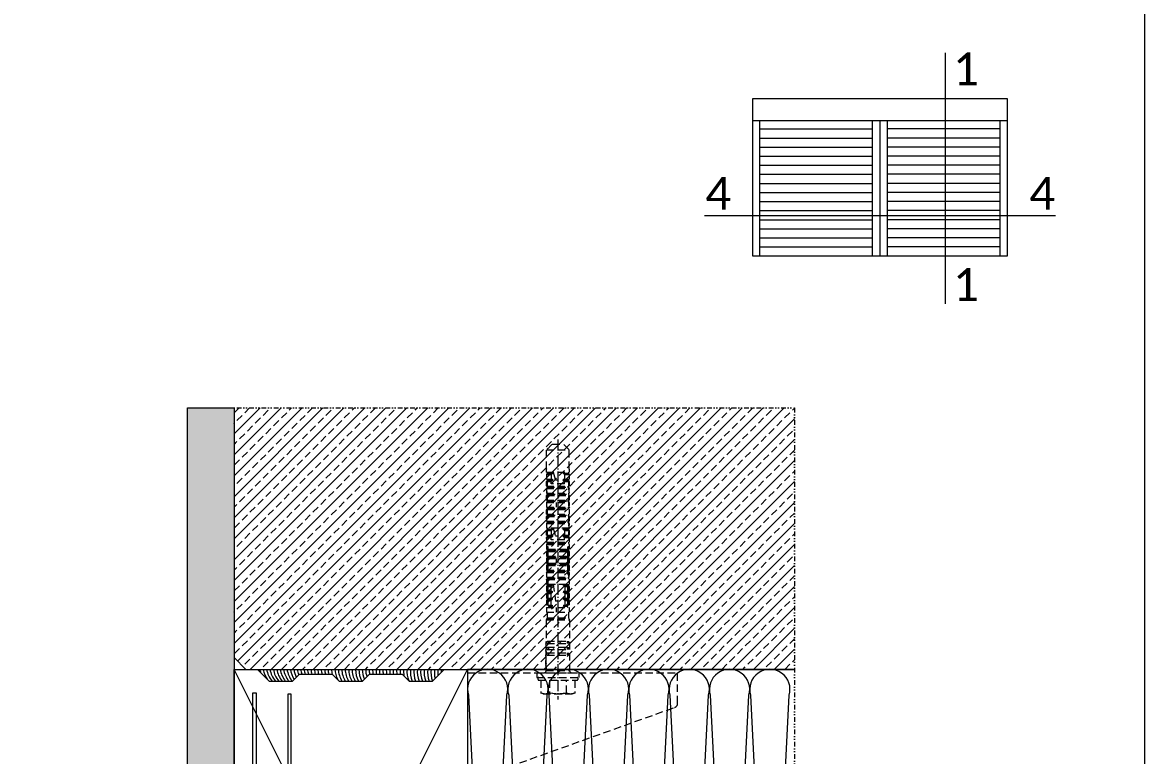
# Model space of a CAD drawing. Header units: millimetres. Extents: x 0 to 7790, y 0 to 17467.
# Drawn here: x 2064.4 to 2545, y 1018.1 to 1332.1 of the extents above; entities that cross this region are included whole.
import ezdxf

# ---------------------------------------------------------------- set-up
doc = ezdxf.new("R2010")
doc.units = ezdxf.units.MM
for name, pattern in [('DIVIDE', [5.3, 2, -1, 0.15, -1, 0.15, -1]), ('gen7a', [6.875, 4.75, -0.875, 0.375, -0.875]), ('HIDDEN2', [4.7625, 3.175, -1.5875])]:
    doc.linetypes.add(name, pattern=pattern)
doc.layers.get('0').update_dxf_attribs({"lineweight": 15})
for name, color, linetype, lineweight in [('_MB_hidden_0.09', 125, 'HIDDEN2', 9), ('_MB_inne_0.15', 251, 'Continuous', 15), ('_MB_konstrukcje_0.15', 251, 'Continuous', 15), ('_MB_kreskowanie_konstrukcje_0.09', 250, 'Continuous', 9), ('_MB_obrobki_stal_0.15', 6, 'Continuous', 15), ('_MB_ocieplenie_0.09', 51, 'Continuous', 9), ('_MB_osie_0.09', 51, 'gen7a', 9), ('_MB_ramka_0.15', 124, 'Continuous', 15), ('_MB_silikon_0.09', 161, 'Continuous', 9), ('_MB_urwania_0.09', 133, 'DIVIDE', 9), ('_MB_widokowa_0.15', 153, 'Continuous', 15)]:
    doc.layers.add(name, color=color, linetype=linetype, lineweight=lineweight)
doc.layers.add('_MB_pomocnicze_niedrukowane', color=220, linetype='Continuous', lineweight=15, plot=False)
doc.styles.add('_MB_Calibri_Light_2.5', font='calibril.ttf', dxfattribs={"height": 2.5})

# ---------------------------------------------------------------- blocks, each defined once
blk = doc.blocks.new('-MB-KPR_FAST')
at = {"layer": '_MB_hidden_0.09'}
for p, q in [((-9, 6.34), (-9, -6.29)), ((-9, 6.29), (-9, -6.29)), ((-3.2, 8.2), (-3.2, -8.2)), ((-3.2, 8.2), (-3.2, -8.2)), ((-2, 9), (-2, -9)), ((0, 9), (-2, 9)), ((0, 9), (0, -9)), ((1, 5), (1, -5)), ((2.71, 5), (1, 5)), ((2.71, 5.19), (2.71, 5.15)), ((2.71, 5.19), (3.15, 5.19)), ((4.02, 5.15), (2.71, 5.15)), ((3.15, 5.2), (3.15, 5.19)), ((3.58, 5.2), (3.15, 5.2)), ((3.58, 5.19), (3.58, 5.2)), ((3.58, 5.19), (4.02, 5.19)), ((4.02, 5.15), (4.02, 5.19)), ((4.19, 5), (4.02, 5)), ((4.14, 5.2), (4.15, 5.2)), ((4.14, 5), (4.14, 5.2)), ((4.14, 5), (4.14, 5.19)), ((4.15, 5.2), (4.16, 5.2)), ((4.15, 5), (4.15, 5.2)), ((4.15, 5.2), (4.15, 5.2)), ((4.15, 5), (4.15, 5.2)), ((4.15, 5.2), (4.15, 5.2)), ((4.15, 5), (4.15, 5.2)), ((4.16, 5.2), (4.17, 5.2)), ((4.16, 5), (4.16, 5.2)), ((4.16, 5.2), (4.16, 5.2)), ((4.16, 5), (4.16, 5.2)), ((4.17, 5.2), (4.18, 5.2)), ((4.17, 5), (4.17, 5.2)), ((4.18, 5.2), (4.19, 5.2)), ((4.18, 5), (4.18, 5.2)), ((4.19, 5.2), (4.2, 5.2)), ((4.19, 5), (4.19, 5.2)), ((4.19, 5.19), (4.19, 5.19)), ((4.19, 5.19), (4.6, 5.19)), ((4.2, 5.2), (4.21, 5.2)), ((4.2, 5.18), (4.2, 5.19)), ((4.22, 5.18), (4.2, 5.18)), ((4.21, 5.2), (4.22, 5.2)), ((4.24, 5.2), (4.22, 5.2)), ((5.16, 5.2), (4.22, 5.2)), ((4.23, 5.18), (4.22, 5.18)), ((4.24, 5.18), (4.23, 5.18)), ((4.25, 5.2), (4.24, 5.2)), ((4.26, 5.17), (4.24, 5.18)), ((4.27, 5.2), (4.25, 5.2)), ((4.28, 5.17), (4.26, 5.17)), ((4.29, 5.2), (4.27, 5.2)), ((4.3, 5.17), (4.28, 5.17)), ((4.31, 5.2), (4.29, 5.2)), ((4.33, 5.16), (4.3, 5.17)), ((4.33, 5.2), (4.31, 5.2)), ((4.35, 5.2), (4.33, 5.2)), ((4.36, 5.16), (4.33, 5.16)), ((4.38, 5.2), (4.35, 5.2)), ((4.39, 5.16), (4.36, 5.16)), ((4.4, 5.2), (4.38, 5.2)), ((4.42, 5.16), (4.39, 5.16)), ((4.43, 5.2), (4.4, 5.2)), ((4.45, 5.15), (4.42, 5.16)), ((4.47, 5.2), (4.43, 5.2)), ((4.49, 5.15), (4.45, 5.15)), ((4.5, 5.2), (4.47, 5.2)), ((4.53, 5.15), (4.49, 5.15)), ((4.54, 5.2), (4.5, 5.2)), ((4.57, 5.15), (4.53, 5.15)), ((4.58, 5.2), (4.54, 5.2)), ((4.62, 5.15), (4.57, 5.15)), ((4.63, 5.2), (4.58, 5.2)), ((4.6, 5.19), (4.6, 5.19)), ((4.6, 5.19), (4.6, 5.19)), ((4.61, 5.19), (4.6, 5.19)), ((4.61, 5.19), (4.61, 5.19)), ((4.62, 5.19), (4.62, 5.19)), ((4.63, 5.19), (4.62, 5.19)), ((4.66, 5.15), (4.62, 5.15)), ((4.68, 5.19), (4.63, 5.2)), ((4.64, 5.18), (4.63, 5.19)), ((4.64, 5.2), (4.65, 5.2)), ((4.65, 5.18), (4.64, 5.18)), ((4.65, 5.2), (4.67, 5.2)), ((4.65, 5.18), (4.65, 5.18)), ((4.66, 5.18), (4.65, 5.18)), ((4.68, 5.18), (4.66, 5.18)), ((4.71, 5.15), (4.66, 5.15)), ((4.67, 5.2), (4.69, 5.2)), ((4.73, 5.19), (4.68, 5.19)), ((4.68, 5.18), (4.68, 5.19)), ((4.69, 5.18), (4.68, 5.18)), ((4.69, 5.2), (4.71, 5.2)), ((4.7, 5.18), (4.69, 5.18)), ((4.71, 5.18), (4.7, 5.18)), ((4.71, 5.2), (4.74, 5.2)), ((4.73, 5.18), (4.71, 5.18)), ((4.77, 5.15), (4.71, 5.15)), ((4.78, 5.19), (4.73, 5.19)), ((4.73, 5.18), (4.73, 5.19)), ((4.74, 5.18), (4.73, 5.18)), ((4.74, 5.2), (4.77, 5.2)), ((4.76, 5.18), (4.74, 5.18)), ((4.77, 5.18), (4.76, 5.18)), ((4.77, 5.2), (4.8, 5.2)), ((4.79, 5.18), (4.77, 5.18)), ((4.77, 5.15), (4.81, 5.15)), ((4.81, 5.19), (4.78, 5.19)), ((4.81, 5.18), (4.79, 5.18)), ((4.8, 5.2), (4.83, 5.2)), ((4.83, 5.19), (4.81, 5.19)), ((4.81, 5.18), (4.81, 5.19)), ((4.81, 5.18), (4.82, 5.18)), ((4.81, 5.15), (4.85, 5.15)), ((4.82, 5.18), (4.84, 5.18)), ((4.83, 5.2), (4.89, 5.2)), ((4.85, 5.19), (4.83, 5.19)), ((4.83, 5.18), (4.83, 5.19)), ((4.84, 5.18), (4.85, 5.18)), ((4.86, 5.19), (4.85, 5.19)), ((4.85, 5.18), (4.85, 5.19)), ((4.85, 5.18), (4.86, 5.18)), ((4.85, 5.15), (4.89, 5.15)), ((4.88, 5.19), (4.86, 5.19)), ((4.86, 5.18), (4.86, 5.19)), ((4.86, 5.18), (4.87, 5.18)), ((4.87, 5.18), (4.89, 5.18)), ((4.89, 5.19), (4.88, 5.19)), ((4.88, 5.18), (4.88, 5.19)), ((4.89, 5.2), (4.94, 5.2)), ((4.9, 5.19), (4.89, 5.19)), ((4.89, 5.18), (4.89, 5.19)), ((4.89, 5.18), (4.9, 5.18)), ((4.89, 5.15), (4.93, 5.15)), ((4.91, 5.19), (4.9, 5.19)), ((4.9, 5.18), (4.9, 5.19)), ((4.9, 5.18), (4.91, 5.18)), ((4.92, 5.19), (4.91, 5.19)), ((4.91, 5.18), (4.91, 5.18)), ((4.91, 5.18), (4.92, 5.18)), ((4.93, 5.19), (4.92, 5.19)), ((4.92, 5.18), (4.93, 5.18)), ((4.93, 5.19), (4.93, 5.19)), ((4.93, 5.18), (4.94, 5.18)), ((4.93, 5.15), (4.96, 5.15)), ((4.94, 5.2), (4.99, 5.2)), ((4.94, 5.19), (4.94, 5.19)), ((4.94, 5.19), (4.94, 5.19)), ((4.94, 5.18), (4.94, 5.18)), ((4.94, 5.18), (4.95, 5.18)), ((4.95, 5.18), (4.96, 5.19)), ((4.96, 5.19), (4.95, 5.19)), ((4.95, 5.19), (4.95, 5.19)), ((4.95, 5.19), (4.95, 5.19)), ((4.95, 5.18), (4.95, 5.18)), ((4.95, 5.18), (4.95, 5.18)), ((4.96, 5.19), (4.96, 5.19)), ((4.96, 5.19), (4.96, 5.19)), ((4.96, 5.19), (4.96, 5.19)), ((4.96, 5.19), (4.96, 5.19)), ((4.96, 5.15), (4.99, 5.15)), ((4.99, 5.2), (5.03, 5.2)), ((4.99, 5.15), (5.03, 5.15)), ((5.03, 5.2), (5.08, 5.2)), ((5.03, 5.15), (5.06, 5.15)), ((5.06, 5.15), (5.08, 5.15)), ((5.08, 5.2), (5.12, 5.2)), ((5.08, 5.15), (5.11, 5.16)), ((5.11, 5.16), (5.13, 5.16)), ((5.12, 5.2), (5.15, 5.2)), ((5.13, 5.16), (5.16, 5.16)), ((5.18, 5.2), (5.16, 5.2)), ((5.16, 5.16), (5.18, 5.16)), ((5.21, 5.2), (5.18, 5.2)), ((5.18, 5.16), (5.2, 5.16)), ((5.2, 5.16), (5.22, 5.16)), ((5.24, 5.2), (5.21, 5.2)), ((5.22, 5.16), (5.24, 5.17)), ((5.26, 5.2), (5.24, 5.2)), ((5.24, 5.17), (5.25, 5.17)), ((5.25, 5.17), (5.27, 5.17)), ((5.28, 5.2), (5.26, 5.2)), ((5.27, 5.17), (5.28, 5.17)), ((5.3, 5.2), (5.28, 5.2)), ((5.28, 5.17), (5.3, 5.17)), ((5.32, 5.2), (5.3, 5.2)), ((5.3, 5.17), (5.31, 5.18)), ((5.31, 5.18), (5.32, 5.18)), ((5.33, 5.2), (5.32, 5.2)), ((5.32, 5.18), (5.33, 5.18)), ((5.34, 5.2), (5.33, 5.2)), ((5.33, 5.18), (5.34, 5.18)), ((5.35, 5.19), (5.34, 5.2)), ((5.34, 5.18), (5.34, 5.18)), ((5.41, 5.19), (5.35, 5.2)), ((5.36, 5.19), (5.35, 5.19)), ((5.35, 5.18), (5.35, 5.19)), ((5.35, 5.18), (5.35, 5.18)), ((5.36, 5.19), (5.36, 5.19)), ((5.36, 5.19), (5.36, 5.19)), ((5.36, 5.19), (5.36, 5.19)), ((5.36, 5.19), (5.36, 5.19)), ((5.36, 5.19), (5.36, 5.19)), ((5.41, 5), (5.41, 5.19)), ((5.48, 5), (5.48, 5.15)), ((6.14, 5.2), (5.74, 5.2)), ((6.47, 5.15), (6, 5.15)), ((6.3, 5.2), (6.18, 5.2)), ((6.74, 5.2), (6.35, 5.2)), ((7, 5), (7, 5.15)), ((7.09, 5.18), (7.09, 5.15)), ((7.09, 5.18), (7.73, 5.18)), ((8.16, 5.15), (7.09, 5.15)), ((7.73, 5.2), (7.18, 5.2)), ((7.18, 5.2), (7.18, 5.18)), ((8.16, 5.2), (7.18, 5.2)), ((7.73, 5.2), (7.73, 5.18)), ((8.16, 5.15), (8.16, 5.2)), ((9.07, 5), (8.16, 5)), ((8.92, 5.2), (8.35, 5.2)), ((8.35, 5), (8.35, 5.2)), ((8.92, 5), (8.92, 5.2)), ((8.95, 5), (8.95, 5.15)), ((9.07, 5.19), (9.07, 5.19)), ((9.07, 5.19), (9.07, 5.19)), ((9.07, 5.19), (9.07, 5.19)), ((9.07, 5.19), (9.07, 5.19)), ((9.07, 5.19), (9.07, 5.19)), ((9.07, 5.19), (9.07, 5.19)), ((9.07, 5.19), (9.07, 5.19)), ((9.08, 5.18), (9.07, 5.18)), ((9.08, 5.2), (9.08, 5.2)), ((9.08, 5.19), (9.08, 5.2)), ((9.08, 5.18), (9.08, 5.18)), ((9.09, 5.18), (9.08, 5.18)), ((9.09, 5.2), (9.1, 5.2)), ((9.09, 5.2), (9.09, 5.2)), ((9.1, 5.18), (9.09, 5.18)), ((9.1, 5.2), (9.11, 5.2)), ((9.11, 5.18), (9.1, 5.18)), ((9.11, 5.2), (9.12, 5.2)), ((9.12, 5.17), (9.11, 5.18)), ((9.12, 5.2), (9.13, 5.2)), ((9.13, 5.17), (9.12, 5.17)), ((9.13, 5.2), (9.14, 5.2)), ((9.15, 5.17), (9.13, 5.17)), ((9.14, 5.2), (9.15, 5.2)), ((9.15, 5.2), (9.16, 5.2)), ((9.16, 5.17), (9.15, 5.17)), ((9.16, 5.2), (9.18, 5.2)), ((9.17, 5.17), (9.16, 5.17)), ((9.19, 5.16), (9.17, 5.17)), ((9.18, 5.2), (9.19, 5.2)), ((9.19, 5.2), (9.2, 5.2)), ((9.21, 5.16), (9.19, 5.16)), ((9.2, 5.2), (9.22, 5.2)), ((9.22, 5.16), (9.21, 5.16)), ((10.33, 5.2), (9.22, 5.2)), ((9.24, 5.16), (9.22, 5.16)), ((9.26, 5.16), (9.24, 5.16)), ((9.26, 5.2), (9.25, 5.2)), ((9.28, 5.16), (9.26, 5.16)), ((9.3, 5.16), (9.28, 5.16)), ((9.3, 5.2), (9.29, 5.2)), ((9.32, 5.16), (9.3, 5.16)), ((9.35, 5.15), (9.32, 5.16)), ((9.35, 5.2), (9.33, 5.2)), ((9.37, 5.15), (9.35, 5.15)), ((9.4, 5.15), (9.37, 5.15)), ((9.43, 5.15), (9.4, 5.15)), ((9.46, 5.15), (9.43, 5.15)), ((9.5, 5.15), (9.46, 5.15)), ((9.5, 5.19), (9.5, 5.19)), ((9.5, 5.19), (9.5, 5.19)), ((9.5, 5.19), (9.5, 5.19)), ((9.5, 5.19), (9.51, 5.19)), ((9.53, 5.15), (9.5, 5.15)), ((9.51, 5.19), (9.51, 5.19)), ((9.52, 5.19), (9.51, 5.19)), ((9.51, 5.19), (9.51, 5.19)), ((9.51, 5.19), (9.51, 5.19)), ((9.51, 5.19), (9.51, 5.19)), ((9.51, 5.19), (9.51, 5.19)), ((9.52, 5.19), (9.52, 5.2)), ((9.52, 5.2), (9.52, 5.2)), ((9.52, 5.2), (9.53, 5.2)), ((9.53, 5.19), (9.52, 5.19)), ((9.52, 5.19), (9.52, 5.19)), ((9.53, 5.19), (9.53, 5.2)), ((9.53, 5.2), (9.53, 5.2)), ((9.53, 5.2), (9.54, 5.2)), ((9.54, 5.19), (9.53, 5.19)), ((9.57, 5.15), (9.53, 5.15)), ((9.54, 5.19), (9.54, 5.2)), ((9.54, 5.2), (9.55, 5.2)), ((9.55, 5.18), (9.54, 5.19)), ((9.54, 5.19), (9.54, 5.19)), ((9.55, 5.19), (9.55, 5.2)), ((9.55, 5.18), (9.55, 5.2)), ((9.55, 5.2), (9.55, 5.2)), ((9.55, 5.2), (9.56, 5.2)), ((9.56, 5.18), (9.55, 5.18)), ((9.56, 5.18), (9.56, 5.2)), ((9.56, 5.2), (9.57, 5.2)), ((9.58, 5.18), (9.56, 5.18)), ((9.57, 5.18), (9.57, 5.2)), ((9.57, 5.18), (9.57, 5.2)), ((9.57, 5.2), (9.57, 5.2)), ((9.57, 5.2), (9.58, 5.2)), ((9.61, 5.15), (9.57, 5.15)), ((9.58, 5.18), (9.58, 5.2)), ((9.58, 5.2), (9.59, 5.2)), ((9.59, 5.18), (9.58, 5.18)), ((9.59, 5.18), (9.59, 5.2)), ((9.59, 5.2), (9.6, 5.2)), ((9.61, 5.18), (9.59, 5.18)), ((9.6, 5.18), (9.6, 5.2)), ((9.6, 5.2), (9.62, 5.2)), ((9.62, 5.18), (9.61, 5.18)), ((10.33, 5.15), (9.61, 5.15)), ((9.62, 5.18), (9.62, 5.2)), ((9.62, 5.2), (9.63, 5.2)), ((9.64, 5.18), (9.62, 5.18)), ((9.63, 5.18), (9.63, 5.2)), ((9.63, 5.2), (9.64, 5.2)), ((9.64, 5.18), (9.64, 5.2)), ((9.64, 5.2), (9.66, 5.2)), ((9.66, 5.18), (9.64, 5.18)), ((9.66, 5.18), (9.66, 5.2)), ((9.66, 5.2), (9.67, 5.2)), ((9.68, 5.18), (9.66, 5.18)), ((9.67, 5.18), (9.67, 5.2)), ((9.67, 5.2), (9.68, 5.2)), ((9.68, 5.18), (9.68, 5.2)), ((9.68, 5.2), (9.69, 5.2)), ((9.71, 5.18), (9.68, 5.18)), ((9.69, 5.18), (9.69, 5.2)), ((9.69, 5.2), (9.7, 5.2)), ((9.7, 5.18), (9.7, 5.2)), ((9.7, 5.2), (9.71, 5.2)), ((9.71, 5.18), (9.71, 5.2)), ((9.71, 5.18), (9.71, 5.2)), ((9.71, 5.2), (9.71, 5.2)), ((9.9, 5.2), (9.71, 5.2)), ((9.71, 5.18), (9.9, 5.18)), ((9.9, 5.2), (9.9, 5.18)), ((10.33, 5.15), (10.33, 5.2)), ((10.56, 5), (10.33, 5)), ((10.56, 5.19), (10.57, 5.2)), ((10.56, 5.19), (10.56, 5.19)), ((10.56, 5.19), (10.56, 5.19)), ((10.57, 5.19), (10.56, 5.19)), ((10.57, 5.2), (10.58, 5.2)), ((10.57, 5.2), (10.57, 5.2)), ((10.57, 5.19), (10.57, 5.19)), ((10.58, 5.18), (10.57, 5.18)), ((10.58, 5.2), (10.59, 5.2)), ((10.59, 5.18), (10.58, 5.18)), ((10.59, 5.2), (10.61, 5.2)), ((10.6, 5.18), (10.59, 5.18)), ((10.62, 5.17), (10.6, 5.18)), ((10.61, 5.2), (10.62, 5.2)), ((10.62, 5.2), (10.64, 5.2)), ((10.64, 5.17), (10.62, 5.17)), ((11.75, 5.2), (10.64, 5.2)), ((10.66, 5.17), (10.64, 5.17)), ((10.68, 5.17), (10.66, 5.17)), ((10.7, 5.16), (10.68, 5.17)), ((10.73, 5.16), (10.7, 5.16)), ((10.76, 5.16), (10.73, 5.16)), ((10.79, 5.16), (10.76, 5.16)), ((10.83, 5.16), (10.79, 5.16)), ((10.86, 5.15), (10.83, 5.16)), ((10.9, 5.15), (10.86, 5.15)), ((10.94, 5.15), (10.9, 5.15)), ((10.99, 5.15), (10.94, 5.15)), ((10.98, 5.19), (10.98, 5.19)), ((10.98, 5.19), (10.99, 5.19)), ((10.99, 5.19), (10.99, 5.2)), ((10.99, 5.2), (11, 5.2)), ((11, 5.19), (10.99, 5.19)), ((10.99, 5.19), (10.99, 5.19)), ((10.99, 5.19), (10.99, 5.19)), ((10.99, 5.19), (10.99, 5.19)), ((10.99, 5.19), (10.99, 5.19)), ((11.03, 5.15), (10.99, 5.15)), ((11, 5.2), (11, 5.2)), ((11, 5.2), (11.01, 5.2)), ((11, 5.19), (11, 5.19)), ((11.01, 5.2), (11.02, 5.2)), ((11.02, 5.19), (11.01, 5.19)), ((11.01, 5.19), (11.01, 5.19)), ((11.02, 5.2), (11.02, 5.2)), ((11.02, 5.2), (11.03, 5.2)), ((11.03, 5.19), (11.02, 5.19)), ((11.03, 5.2), (11.05, 5.2)), ((11.04, 5.19), (11.03, 5.19)), ((11.75, 5.15), (11.03, 5.15)), ((11.05, 5.18), (11.04, 5.19)), ((11.05, 5.19), (11.05, 5.2)), ((11.05, 5.2), (11.06, 5.2)), ((11.06, 5.18), (11.05, 5.18)), ((11.06, 5.18), (11.06, 5.2)), ((11.06, 5.2), (11.07, 5.2)), ((11.08, 5.18), (11.06, 5.18)), ((11.07, 5.18), (11.07, 5.2)), ((11.07, 5.2), (11.09, 5.2)), ((11.09, 5.18), (11.08, 5.18)), ((11.09, 5.18), (11.09, 5.2)), ((11.09, 5.2), (11.1, 5.2)), ((11.11, 5.18), (11.09, 5.18)), ((11.1, 5.18), (11.1, 5.2)), ((11.1, 5.2), (11.12, 5.2)), ((11.13, 5.18), (11.11, 5.18)), ((11.12, 5.18), (11.12, 5.2)), ((11.12, 5.2), (11.14, 5.2)), ((11.15, 5.18), (11.13, 5.18)), ((11.14, 5.18), (11.14, 5.2)), ((11.14, 5.2), (11.16, 5.2)), ((11.17, 5.18), (11.15, 5.18)), ((11.16, 5.18), (11.16, 5.2)), ((11.16, 5.2), (11.19, 5.2)), ((11.19, 5.18), (11.17, 5.18)), ((11.19, 5.18), (11.19, 5.2)), ((11.19, 5.2), (11.21, 5.2)), ((11.19, 5.18), (11.32, 5.18)), ((11.21, 5.18), (11.21, 5.2)), ((11.32, 5.2), (11.21, 5.2)), ((11.32, 5.2), (11.32, 5.18)), ((11.75, 5.15), (11.75, 5.2)), ((11.91, 5), (11.75, 5)), ((11.89, 5), (11.89, 5.15)), ((12.49, 5.15), (11.91, 5.15)), ((12.31, 5.2), (12.42, 5.2)), ((13.38, 5.2), (12.31, 5.2)), ((12.94, 5.2), (12.94, 5.15)), ((13.38, 5.15), (12.94, 5.15)), ((13.38, 5.15), (13.38, 5.2)), ((22.75, 5), (13.38, 5)), ((22.75, 5), (22.75, -5)), ((23, 4.9), (22.75, 5)), ((23, 4.9), (23, -4.9)), ((23.5, 4.6), (23, 4.9)), ((26, 4.9), (26, -4.9)), ((28, 4.9), (26, 4.9)), ((28, 4.9), (28, -4.9)), ((29.2, 4.9), (29.2, 4.21)), ((31, 4.9), (29.2, 4.9)), ((31, 4.9), (31, 4.72)), ((31.5, 4.6), (31, 4.9)), ((32, 4.9), (32, 4.41)), ((34, 4.9), (32, 4.9)), ((34, 4.9), (34, 4.72)), ((34.5, 4.6), (34, 4.9)), ((35, 4.9), (35, 4.41)), ((37, 4.9), (35, 4.9)), ((37, 4.9), (37, 4.72)), ((37.5, 4.6), (37, 4.9)), ((38, 4.9), (38, 4.41)), ((40, 4.9), (38, 4.9)), ((40, 4.9), (40.15, 4.81)), ((40, 4.9), (40, 4.9)), ((40.15, 4.81), (40, 4.9)), ((41, 4.83), (41, -4.83)), ((43, 4.9), (41.85, 4.9)), ((43, 4.9), (43, -4.21)), ((43.5, 4.6), (43, 4.9)), ((44, 4.9), (44, -4.21)), ((46, 4.9), (44, 4.9)), ((46, 4.9), (46, 4.72)), ((46.5, 4.6), (46, 4.9)), ((47, 4.9), (47, 4.41)), ((49, 4.9), (47, 4.9)), ((49, 4.9), (49, 4.72)), ((49.5, 4.6), (49, 4.9)), ((50, 4.9), (50, 4.41)), ((52, 4.9), (50, 4.9)), ((52, 4.9), (52, 4.72)), ((52.5, 4.6), (52, 4.9)), ((53, 4.9), (53, 4.41)), ((55, 4.9), (53, 4.9)), ((55, 4.9), (55, -4.9)), ((55.5, 4.6), (55, 4.9)), ((56, 4.9), (56, -4.9)), ((58, 4.9), (56, 4.9)), ((57.5, 4.85), (58, 4.85)), ((57.5, 4.6), (57.5, 4.85)), ((58, 4.9), (58, 4.85)), ((58.5, 4.6), (58, 4.9)), ((58.5, 4.55), (58, 4.85)), ((59, 4.9), (59, 2.27)), ((61, 4.9), (59, 4.9)), ((59, 4.85), (60.89, 4.85)), ((60.89, 4.6), (60.89, 4.85)), ((60.89, 4.85), (61, 4.85)), ((61, 4.9), (61, 4.85)), ((61.5, 4.6), (61, 4.9)), ((62, -4.9), (62, 4.9)), ((64, 4.9), (63.21, 4.9)), ((64, 4.9), (64, -4.6)), ((64.5, 4.6), (64, 4.9)), ((65, 4.9), (65, -4.9)), ((67, 4.9), (65, 4.9)), ((66, 4.85), (67, 4.85)), ((66, 4.6), (66, 4.85)), ((67, 4.9), (67, 4.85)), ((67.5, 4.6), (67, 4.9)), ((67.5, 4.55), (67, 4.85)), ((68, 4.9), (68, -4.9)), ((70, 4.9), (68, 4.9)), ((68, 4.85), (69.39, 4.85)), ((69.39, 4.6), (69.39, 4.85)), ((69.74, 4.6), (69.74, 4.87)), ((70, 4.9), (70, 4.89)), ((70.29, 4.72), (70, 4.9)), ((71, 4.85), (71, -4.85)), ((73, 4.9), (71.71, 4.9)), ((73, 4.9), (73, -4.6)), ((73.5, 4.6), (73, 4.9)), ((73.5, 4.55), (73, 4.85)), ((74, 4.9), (74, -4.9)), ((76, 4.9), (74, 4.9)), ((74, 4.85), (76, 4.85)), ((76, 4.9), (76, 4.85)), ((76.5, 4.6), (76, 4.9)), ((76.39, 4.62), (76, 4.85)), ((77, 4.9), (77, -4.9)), ((77.29, 4.9), (77, 4.9)), ((79, 4.9), (78.71, 4.9)), ((79, 4.9), (79, -4.61)), ((79.5, 4.6), (79, 4.9)), ((80, 4.9), (80, -4.9)), ((82, 4.9), (80, 4.9)), ((80.11, 4.85), (80.11, 4.6)), ((80.11, 4.85), (82, 4.85)), ((82, 4.9), (82, 4.85)), ((82.5, 4.6), (82, 4.9)), ((82.5, 4.55), (82, 4.85)), ((83, 4.9), (83, 2.27)), ((85, 4.9), (83, 4.9)), ((85, 4.9), (85, 2.83)), ((85.5, 4.6), (85, 4.9)), ((86, 4.9), (86, -4.9)), ((86.75, 4.84), (86.75, 4.91)), ((87.43, 4.87), (95.5, 4.87)), ((95.5, 4.87), (95.5, -4.87)), ((7.5, 4.58), (8.5, 4.58)), ((7.5, 4.58), (7.5, -4.58)), ((8.5, 4.03), (7.5, 4.03)), ((8.5, 4.58), (8.5, -4.58)), ((10, 4.58), (11, 4.58)), ((10, 4.58), (10, -4.58)), ((11, 4.03), (10, 4.03)), ((11, 4.58), (11, -4.58)), ((12.5, 4.58), (12.5, -4.58)), ((12.5, 4.58), (13.5, 4.58)), ((13.5, 4.03), (12.5, 4.03)), ((13.5, 4.58), (13.5, -4.58)), ((23.5, 4.6), (23.5, -4.6)), ((26, 4.6), (23.5, 4.6)), ((28, 0.7), (26, 0.7)), ((28, 0), (26, 0)), ((28.5, 3.86), (28, 4.21)), ((29, 3.86), (28.5, 3.86)), ((28.5, 3.86), (28.5, 2.44)), ((29, 2.44), (28.5, 2.44)), ((29, 4.21), (31, 4.21)), ((29, 4.21), (29, 2.44)), ((31, 2.97), (29, 2.97)), ((31, 4.72), (29.2, 4.72)), ((38, 2), (30.64, 1)), ((30.64, 0), (30.64, 1)), ((31.5, 4.41), (31, 4.72)), ((31.5, 3.86), (31, 4.21)), ((31, 4.21), (31, 2.97)), ((31.5, 4.6), (31.5, 4.41)), ((32, 4.6), (31.5, 4.6)), ((32, 4.41), (31.5, 4.41)), ((32, 3.86), (31.5, 3.86)), ((31.5, 3.86), (31.5, 2.44)), ((32, 2.44), (31.5, 2.44)), ((34, 4.72), (32, 4.72)), ((32, 4.21), (34, 4.21)), ((32, 4.21), (32, 2.44)), ((34, 2.97), (32, 2.97)), ((34.5, 4.41), (34, 4.72)), ((34.5, 3.86), (34, 4.21)), ((34, 4.21), (34, 2.97)), ((34.5, 4.6), (34.5, 4.41)), ((35, 4.6), (34.5, 4.6)), ((35, 4.41), (34.5, 4.41)), ((35, 3.86), (34.5, 3.86)), ((34.5, 3.86), (34.5, 2.44)), ((35, 2.44), (34.5, 2.44)), ((37, 4.72), (35, 4.72)), ((35, 4.21), (37, 4.21)), ((35, 4.21), (35, 2.44)), ((37, 2.97), (35, 2.97)), ((37.5, 4.41), (37, 4.72)), ((37.5, 3.86), (37, 4.21)), ((37, 4.21), (37, 2.97)), ((37.5, 4.6), (37.5, 4.41)), ((38, 4.6), (37.5, 4.6)), ((38, 4.41), (37.5, 4.41)), ((38, 3.86), (37.5, 3.86)), ((37.5, 3.86), (37.5, 2.44)), ((38, 2.44), (37.5, 2.44)), ((38.85, 4.72), (38, 4.72)), ((38, 4.21), (38, -4.9)), ((38, 4.21), (39.35, 4.21)), ((38.85, 4.21), (38.85, 4.72)), ((40, 4.54), (40, -4.9)), ((40.5, 4.4), (40.5, -4.59)), ((43.5, 4.6), (43.5, -3.86)), ((44, 4.6), (43.5, 4.6)), ((46, 4.72), (44, 4.72)), ((44, 4.21), (46, 4.21)), ((46.5, 4.41), (46, 4.72)), ((46, 4.21), (46, -4.21)), ((46.5, 3.86), (46, 4.21)), ((46.5, 4.6), (46.5, 4.41)), ((47, 4.6), (46.5, 4.6)), ((47, 4.41), (46.5, 4.41)), ((46.5, 3.86), (46.5, -3.86)), ((47, 3.86), (46.5, 3.86)), ((49, 4.72), (47, 4.72)), ((47, 4.21), (47, -4.21)), ((47, 4.21), (49, 4.21)), ((49, 0.7), (47, 0.7)), ((49, 0), (47, 0)), ((49.5, 4.41), (49, 4.72)), ((49, 4.21), (49, -4.21)), ((49.5, 3.86), (49, 4.21)), ((49.5, 4.6), (49.5, 4.41)), ((50, 4.6), (49.5, 4.6)), ((50, 4.41), (49.5, 4.41)), ((50, 3.86), (49.5, 3.86)), ((49.5, 3.86), (49.5, -3.86)), ((52, 4.72), (50, 4.72)), ((50, 4.21), (50, -4.21)), ((50, 4.21), (52, 4.21)), ((52.5, 4.41), (52, 4.72)), ((52.5, 3.86), (52, 4.21)), ((52, 4.21), (52, -4.21)), ((52.5, 4.6), (52.5, 4.41)), ((53, 4.6), (52.5, 4.6)), ((53, 4.41), (52.5, 4.41)), ((53, 3.86), (52.5, 3.86)), ((52.5, 3.86), (52.5, -3.86)), ((54, 4.72), (53, 4.72)), ((53, 4.21), (53, -4.21)), ((53, 4.21), (54, 4.21)), ((54, 4.21), (54, 4.72)), ((55.5, 4.6), (55.5, -4.6)), ((56, 4.6), (55.5, 4.6)), ((57, 2.83), (58, 2.83)), ((57, -2.83), (57, 2.83)), ((58, 4.6), (57.5, 4.6)), ((58, 4.6), (58, 2.83)), ((58.5, 4.27), (58, 4.6)), ((58.5, 4.6), (58.5, 4.55)), ((59, 4.6), (58.5, 4.6)), ((59, 4.55), (58.5, 4.55)), ((58.5, 4.27), (58.5, 2.27)), ((59, 4.27), (58.5, 4.27)), ((59, 2.27), (58.5, 2.27)), ((62, 2), (58.54, 1)), ((58.54, 0), (58.54, 1)), ((62, 0), (58.54, 0)), ((61, 4.6), (59, 4.6)), ((61, 2.83), (59, 2.83)), ((61.3, 4.4), (61, 4.6)), ((61, 4.6), (61, 2.83)), ((61.24, 4.44), (61.24, 4.72)), ((61.5, 4.6), (61.5, 4.59)), ((61.79, 4.6), (61.5, 4.6)), ((61.5, 4.29), (61.5, 2.27)), ((62, 2.27), (61.5, 2.27)), ((64.5, 4.6), (64.5, -4.27)), ((65, 4.6), (64.5, 4.6)), ((67, 4.6), (66, 4.6)), ((67, 4.6), (67, -4.6)), ((67.5, 4.27), (67, 4.6)), ((67.5, 4.6), (67.5, 4.55)), ((68, 4.6), (67.5, 4.6)), ((68, 4.55), (67.5, 4.55)), ((68, 4.27), (67.5, 4.27)), ((67.5, 4.27), (67.5, -4.6)), ((69.8, 4.6), (68, 4.6)), ((70, 4.61), (70, -4.9)), ((70.5, 4.44), (70.5, -4.6)), ((73, 0.7), (71, 0.7)), ((73.5, 4.27), (73, 4.6)), ((73.5, 4.6), (73.5, 4.55)), ((74, 4.6), (73.5, 4.6)), ((74, 4.55), (73.5, 4.55)), ((73.5, 4.27), (73.5, -4.27)), ((74, 4.27), (73.5, 4.27)), ((76, 4.6), (74, 4.6)), ((76.5, 4.27), (76, 4.6)), ((76, 4.6), (76, -4.9)), ((76.5, 4.55), (76.39, 4.62)), ((76.39, 4.35), (76.39, 4.62)), ((76.5, 4.6), (76.5, 4.55)), ((77, 4.6), (76.5, 4.6)), ((76.5, 4.27), (76.5, -4.6)), ((76.8, 4.27), (76.5, 4.27)), ((76.74, 4.27), (76.74, 4.57)), ((79.5, 4.6), (79.5, -4.27)), ((80, 4.6), (79.5, 4.6)), ((82, 4.6), (80.11, 4.6)), ((81, 2.83), (82, 2.83)), ((81, -2.83), (81, 2.83)), ((82.5, 4.27), (82, 4.6)), ((82, 4.6), (82, 2.83)), ((82.5, 4.6), (82.5, 4.55)), ((83, 4.6), (82.5, 4.6)), ((83, 4.55), (82.5, 4.55)), ((83, 4.27), (82.5, 4.27)), ((82.5, 4.27), (82.5, 2.27)), ((83, 2.27), (82.5, 2.27)), ((86, 2), (82.54, 1)), ((82.54, 0), (82.54, 1)), ((85, 2.83), (83, 2.83)), ((85.5, 4.6), (85.5, 2.27)), ((86, 4.6), (85.5, 4.6)), ((86, 2.27), (85.5, 2.27)), ((98, 2.35), (98, -2.35)), ((-8.66, -3.63), (-3.2, -3.63)), ((8.5, -4.03), (7.5, -4.03)), ((7.5, -4.58), (8.5, -4.58)), ((11, -4.03), (10, -4.03)), ((10, -4.58), (11, -4.58)), ((13.5, -4.03), (12.5, -4.03)), ((12.5, -4.58), (13.5, -4.58)), ((23.5, -4.6), (23, -4.9)), ((26, -4.6), (23.5, -4.6)), ((28.5, -3.86), (28, -4.21)), ((29, -2.44), (28.5, -2.44)), ((28.5, -2.44), (28.5, -3.86)), ((29, -3.86), (28.5, -3.86)), ((29, -2.44), (29, -4.21)), ((31, -2.97), (29, -2.97)), ((29, -4.21), (31, -4.21)), ((29.2, -4.21), (29.2, -4.9)), ((31, -4.72), (29.2, -4.72)), ((31, -2.97), (31, -4.21)), ((31.5, -3.86), (31, -4.21)), ((31.5, -4.41), (31, -4.72)), ((31.5, -4.6), (31, -4.9)), ((31, -4.72), (31, -4.9)), ((32, -2.44), (31.5, -2.44)), ((31.5, -2.44), (31.5, -3.86)), ((32, -3.86), (31.5, -3.86)), ((32, -4.41), (31.5, -4.41)), ((31.5, -4.41), (31.5, -4.6)), ((32, -4.6), (31.5, -4.6)), ((32, -2.44), (32, -4.21)), ((34, -2.97), (32, -2.97)), ((32, -4.21), (34, -4.21)), ((32, -4.41), (32, -4.9)), ((34, -4.72), (32, -4.72)), ((34, -2.97), (34, -4.21)), ((34.5, -3.86), (34, -4.21)), ((34.5, -4.41), (34, -4.72)), ((34.5, -4.6), (34, -4.9)), ((34, -4.72), (34, -4.9)), ((35, -2.44), (34.5, -2.44)), ((34.5, -2.44), (34.5, -3.86)), ((35, -3.86), (34.5, -3.86)), ((35, -4.41), (34.5, -4.41)), ((34.5, -4.41), (34.5, -4.6)), ((35, -4.6), (34.5, -4.6)), ((35, -2.44), (35, -4.21)), ((37, -2.97), (35, -2.97)), ((35, -4.21), (37, -4.21)), ((35, -4.41), (35, -4.9)), ((37, -4.72), (35, -4.72)), ((37, -2.97), (37, -4.21)), ((37.5, -3.86), (37, -4.21)), ((37.5, -4.41), (37, -4.72)), ((37.5, -4.6), (37, -4.9)), ((37, -4.72), (37, -4.9)), ((38, -2.44), (37.5, -2.44)), ((37.5, -2.44), (37.5, -3.86)), ((38, -3.86), (37.5, -3.86)), ((38, -4.41), (37.5, -4.41)), ((37.5, -4.41), (37.5, -4.6)), ((38, -4.6), (37.5, -4.6)), ((42.65, -4.21), (43, -4.21)), ((43.5, -3.86), (43, -4.21)), ((43.5, -4.6), (43, -4.9)), ((43, -4.76), (43.15, -4.63)), ((43, -4.76), (43, -4.9)), ((43.15, -4.11), (43.15, -4.63)), ((43.5, -4.41), (43.15, -4.63)), ((44, -3.86), (43.5, -3.86)), ((44, -4.41), (43.5, -4.41)), ((43.5, -4.41), (43.5, -4.6)), ((44, -4.6), (43.5, -4.6)), ((44, -4.21), (46, -4.21)), ((44, -4.41), (44, -4.9)), ((46, -4.72), (44, -4.72)), ((46.5, -3.86), (46, -4.21)), ((46.5, -4.41), (46, -4.72)), ((46.5, -4.6), (46, -4.9)), ((46, -4.72), (46, -4.9)), ((47, -3.86), (46.5, -3.86)), ((47, -4.41), (46.5, -4.41)), ((46.5, -4.41), (46.5, -4.6)), ((47, -4.6), (46.5, -4.6)), ((47, -4.21), (49, -4.21)), ((47, -4.41), (47, -4.9)), ((49, -4.72), (47, -4.72)), ((49.5, -3.86), (49, -4.21)), ((49.5, -4.41), (49, -4.72)), ((49.5, -4.6), (49, -4.9)), ((49, -4.72), (49, -4.9)), ((50, -3.86), (49.5, -3.86)), ((50, -4.41), (49.5, -4.41)), ((49.5, -4.41), (49.5, -4.6)), ((50, -4.6), (49.5, -4.6)), ((50, -4.21), (52, -4.21)), ((50, -4.41), (50, -4.9)), ((52, -4.72), (50, -4.72)), ((52.5, -3.86), (52, -4.21)), ((52.5, -4.41), (52, -4.72)), ((52.5, -4.6), (52, -4.9)), ((52, -4.72), (52, -4.9)), ((53, -3.86), (52.5, -3.86)), ((53, -4.41), (52.5, -4.41)), ((52.5, -4.41), (52.5, -4.6)), ((53, -4.6), (52.5, -4.6)), ((53, -4.21), (54, -4.21)), ((53, -4.41), (53, -4.9)), ((54, -4.72), (53, -4.72)), ((54, -4.72), (54, -4.21)), ((55.5, -4.6), (55, -4.9)), ((56, -4.6), (55.5, -4.6)), ((57, -2.83), (58, -2.83)), ((58, -4.6), (57.5, -4.6)), ((57.5, -4.85), (57.5, -4.6)), ((58, -2.83), (58, -4.6)), ((58.5, -4.27), (58, -4.6)), ((58.5, -4.55), (58, -4.85)), ((58.5, -4.6), (58, -4.9)), ((58.5, -2.27), (58.5, -4.27)), ((59, -2.27), (58.5, -2.27)), ((59, -4.27), (58.5, -4.27)), ((58.5, -4.55), (58.5, -4.6)), ((59, -4.55), (58.5, -4.55)), ((59, -4.6), (58.5, -4.6)), ((59, -2.27), (59, -4.9)), ((61, -2.83), (59, -2.83)), ((60.39, -4.6), (59, -4.6)), ((60.39, -4.85), (60.39, -4.6)), ((61, -2.83), (61, -4.9)), ((61.5, -4.6), (61, -4.9)), ((62, -2.27), (61.5, -2.27)), ((61.5, -2.27), (61.5, -4.6)), ((61.79, -4.6), (61.5, -4.6)), ((63.73, -4.6), (63.73, -4.87)), ((64, -4.6), (63.74, -4.6)), ((64.5, -4.27), (64, -4.6)), ((64.5, -4.6), (64, -4.9)), ((64.16, -4.76), (64, -4.85)), ((64.16, -4.5), (64.16, -4.76)), ((64.5, -4.55), (64.16, -4.76)), ((65, -4.27), (64.5, -4.27)), ((65, -4.55), (64.5, -4.55)), ((64.5, -4.55), (64.5, -4.6)), ((65, -4.6), (64.5, -4.6)), ((67, -4.6), (65, -4.6)), ((67.5, -4.27), (67, -4.6)), ((67.5, -4.55), (67, -4.85)), ((67.5, -4.6), (67, -4.9)), ((68, -4.6), (67.5, -4.6)), ((70.29, -4.72), (70, -4.9)), ((72.23, -4.6), (72.23, -4.87)), ((73, -4.6), (72.24, -4.6)), ((72.66, -4.6), (72.66, -4.85)), ((73.5, -4.27), (73, -4.6)), ((73.5, -4.55), (73, -4.85)), ((73.5, -4.6), (73, -4.9)), ((74, -4.27), (73.5, -4.27)), ((74, -4.55), (73.5, -4.55)), ((73.5, -4.55), (73.5, -4.6)), ((74, -4.6), (73.5, -4.6)), ((76, -4.6), (74, -4.6)), ((76.5, -4.6), (76, -4.9)), ((77, -4.6), (76.5, -4.6)), ((79.5, -4.6), (79, -4.9)), ((79.23, -4.45), (79.23, -4.73)), ((79.5, -4.27), (79.24, -4.44)), ((80, -4.27), (79.5, -4.27)), ((79.66, -4.55), (79.5, -4.55)), ((79.5, -4.55), (79.5, -4.6)), ((80, -4.6), (79.5, -4.6)), ((79.66, -4.27), (79.66, -4.55)), ((79.66, -4.55), (80, -4.55)), ((82, -4.6), (80, -4.6)), ((81, -2.83), (82, -2.83)), ((82, -2.83), (82, -4.6)), ((82.5, -4.27), (82, -4.6)), ((82.5, -4.55), (82, -4.85)), ((82.5, -4.6), (82, -4.9)), ((82.5, -2.27), (82.5, -4.27)), ((83, -2.27), (82.5, -2.27)), ((83, -4.27), (82.5, -4.27)), ((83, -4.55), (82.5, -4.55)), ((82.5, -4.55), (82.5, -4.6)), ((83, -4.6), (82.5, -4.6)), ((83, -2.27), (83, -4.9)), ((85, -2.83), (83, -2.83)), ((85, -2.83), (85, -4.9)), ((85.5, -4.6), (85, -4.9)), ((86, -2.27), (85.5, -2.27)), ((85.5, -2.27), (85.5, -4.6)), ((86, -4.6), (85.5, -4.6)), ((0, -9), (-2, -9)), ((22.75, -5), (1, -5)), ((23, -4.9), (22.75, -5)), ((28, -4.9), (26, -4.9)), ((31, -4.9), (29.2, -4.9)), ((34, -4.9), (32, -4.9)), ((37, -4.9), (35, -4.9)), ((40, -4.9), (38, -4.9)), ((40.15, -4.81), (40, -4.9)), ((43, -4.9), (41.85, -4.9)), ((46, -4.9), (44, -4.9)), ((49, -4.9), (47, -4.9)), ((52, -4.9), (50, -4.9)), ((55, -4.9), (53, -4.9)), ((58, -4.9), (56, -4.9)), ((57.5, -4.85), (58, -4.85)), ((58, -4.85), (58, -4.9)), ((59, -4.85), (60.39, -4.85)), ((61, -4.9), (59, -4.9)), ((64, -4.9), (63.21, -4.9)), ((64, -4.85), (64, -4.9)), ((65, -4.85), (67, -4.85)), ((67, -4.9), (65, -4.9)), ((67, -4.85), (67, -4.9)), ((70, -4.9), (68, -4.9)), ((73, -4.9), (71.71, -4.9)), ((72.66, -4.85), (73, -4.85)), ((73, -4.85), (73, -4.9)), ((74, -4.85), (76, -4.85)), ((76, -4.9), (74, -4.9)), ((77.29, -4.9), (77, -4.9)), ((79, -4.9), (78.71, -4.9)), ((79, -4.89), (79, -4.9)), ((80, -4.85), (82, -4.85)), ((82, -4.9), (80, -4.9)), ((82, -4.85), (82, -4.9)), ((85, -4.9), (83, -4.9)), ((86.14, -4.88), (86, -4.9)), ((86.75, -4.91), (86.75, -4.84)), ((87.43, -4.87), (95.5, -4.87))]:
    blk.add_line(p, q, dxfattribs=at)
at = {"layer": '_MB_hidden_0.09', "flags": 128}
for points in [[(-9, 5.85), (-8.88, 6.56), (-8.66, 7.26)], [(-9, 6.34), (-8.66, 7.26)], [(-9, 5.86), (-8.88, 6.56), (-8.66, 7.26)], [(-8.66, 3.63), (-8.88, 4.32), (-9, 5.03)], [(-9, 5.03), (-8.88, 4.33), (-8.66, 3.63)], [(-3.2, 7.26), (-8.66, 7.26)], [(-2.87, 8.5), (-2.28, 8.5)], [(-9, 0.83), (-8.88, 2.23), (-8.66, 3.63)], [(-9, 0.82), (-8.88, 2.24), (-8.66, 3.63)], [(-3.2, 3.63), (-8.66, 3.63)], [(-8.66, -3.63), (-8.88, -2.23), (-9, -0.83)], [(-9, -0.83), (-8.88, -2.24), (-8.66, -3.63)], [(-9, -5.03), (-8.88, -4.32), (-8.66, -3.63)], [(-8.66, -3.63), (-8.88, -4.33), (-9, -5.03)], [(-8.66, -7.26), (-8.88, -6.56), (-9, -5.85)], [(-8.66, -7.26), (-8.88, -6.56), (-9, -5.86)], [(-8.66, -7.26), (-9, -6.34)], [(-3.2, -7.26), (-8.66, -7.26)], [(-2.28, -8.5), (-2.87, -8.5)]]:
    blk.add_lwpolyline(points, dxfattribs=at)
at = {"layer": '_MB_hidden_0.09'}
for centre, radius, start, end in [((-2.9, 8.2), 0.3, 84.9148, 181.058), ((-2.3, 8.2), 0.3, 359.1057, 85.3735), ((1, 6), 1, 180, 270), ((5.74, 4.43), 0.77, 90.2302, 109.9569), ((5.73, 4.43), 0.771, 69.5224, 89.7546), ((6.14, 4.7), 0.501, 77.6617, 89.9453), ((6.35, 4.71), 0.495, 90.0558, 102.4126), ((6.74, 4.43), 0.771, 90.2454, 110.4781), ((6.74, 4.43), 0.77, 70.0426, 89.7698), ((9.32, 3.75), 1.45, 99.986, 104.5949), ((12.32, 3.23), 1.97, 90.0323, 102.4284), ((12.6, 0.35), 4.85, 92.0689, 98.1159), ((13.1, 1.36), 3.84, 92.3217, 99.1295), ((40.15, 0), 4.9, 91.7714, 105.3851), ((36.3, -1.62), 7.49, 55.8849, 59.0478), ((41.85, 0), 4.9, 90.0037, 99.9721), ((63.06, 8.43), 4.13, 240.0378, 243.8021), ((63.21, 0), 4.9, 90.0001, 104.2614), ((61.79, 0), 4.9, 81.7028, 87.5775), ((69.39, 8.06), 3.21, 269.8666, 276.1939), ((70.29, 0), 4.9, 93.4268, 96.4866), ((66.38, -1.79), 7.6, 59.0437, 61.5845), ((71.71, 0), 4.9, 90.0025, 98.2972), ((77.29, 0), 4.9, 90, 93.4268), ((78.71, 0), 4.9, 90, 108.4846), ((77.29, 0), 4.9, 81.7028, 89.9999), ((86.75, 9.74), 4.9, 261.1905, 275.6962), ((86.77, 9.89), 5.05, 261.2781, 265.6404), ((86.75, 9.7), 4.85, 266.8675, 271.0811), ((87.41, 2.79), 2.09, 89.5719, 94.9109), ((87.41, 2.79), 2.09, 89.572, 94.9108), ((-226.22, -316.01), 454.39, 44.4767, 44.9249), ((20.26, -4.88), 11.03, 41.6087, 45.3848), ((23.26, -4.88), 11.03, 41.6087, 45.3848), ((26.26, -4.88), 11.03, 41.6087, 45.3848), ((29.26, -4.88), 11.03, 41.6087, 45.3848), ((41.85, 0), 4.9, 112.1633, 120.6774), ((38.37, -2.24), 6.97, 72.2194, 76.488), ((40.15, 0), 4.6, 79.3705, 85.6544), ((41.85, 0), 4.6, 100.6301, 107.0468), ((51.05, -3.9), 9.67, 39.627, 44.069), ((54.05, -3.9), 9.67, 39.627, 44.069), ((58.03, -1.86), 7.32, 61.7509, 64.0424), ((62.29, 5.92), 1.81, 236.9597, 244.2316), ((61.79, 0), 4.6, 90.0001, 93.6504), ((61.36, 5.19), 0.907, 279.1938, 289.2196), ((63.21, 0), 4.6, 105.2135, 109.7385), ((61.79, 0), 4.6, 87.4195, 90.0005), ((69.8, 5.89), 1.3, 269.9089, 278.7674), ((70.46, 5.54), 1.04, 243.6996, 252.8306), ((68.19, -2.18), 7.01, 70.7247, 73.6988), ((66.48, -1.63), 7.41, 57.1544, 59.0411), ((70.29, 0), 4.6, 81.1578, 87.4192), ((71.71, 0), 4.6, 98.8428, 105.2131), ((76.4, 7.41), 2.87, 271.9124, 276.7121), ((77.29, 0), 4.6, 93.6507, 96.9116), ((76.8, 5.48), 1.21, 269.9068, 279.4181), ((76.86, 5.56), 0.96, 278.5481, 287.9759), ((75.05, -3.9), 9.67, 39.627, 44.069), ((78.05, -3.9), 9.67, 39.627, 44.069), ((20.26, 4.88), 11.03, 314.6152, 318.3913), ((23.26, 4.88), 11.03, 314.6152, 318.3913), ((26.26, 4.88), 11.03, 314.6152, 318.3913), ((29.26, 4.88), 11.03, 314.6152, 318.3913), ((36.3, 1.62), 7.49, 300.9522, 304.1151), ((40.15, 0), 4.6, 274.3456, 280.6295), ((40.15, 0), 4.9, 279.9722, 300.6773), ((41.85, 0), 4.9, 269.9963, 283.5913), ((51.05, 3.9), 9.67, 315.931, 320.373), ((54.05, 3.9), 9.67, 315.931, 320.373), ((61.79, 0), 4.6, 269.9995, 272.5805), ((61.79, 0), 4.9, 272.4225, 288.1239), ((63.73, -6.01), 1.41, 89.3617, 106.805), ((66.48, 1.63), 7.41, 300.9589, 302.8456), ((70.29, 0), 4.6, 272.5808, 278.8422), ((70.29, 0), 4.9, 278.2971, 288.1239), ((72.23, -6.01), 1.41, 89.3617, 106.805), ((77.29, 0), 4.9, 270.0001, 288.1239), ((79.18, -5.79), 1.19, 98.5965, 107.6665), ((80.86, -6.95), 2.99, 122.8191, 128.5141), ((74.74, 1.56), 7.73, 303.4583, 305.5394), ((83.35, -10.5), 7.09, 122.906, 125.5304), ((75.05, 3.9), 9.67, 315.931, 320.373), ((78.05, 3.9), 9.67, 315.931, 320.373), ((-226.22, 316.01), 454.39, 315.0751, 315.5233), ((-2.9, -8.2), 0.3, 180.1731, 274.9863), ((-2.3, -8.2), 0.3, 274.5364, 359.8537), ((1, -6), 1, 90, 180), ((41.85, 0), 4.9, 260.0279, 269.9963), ((63.21, 0), 4.9, 261.7028, 270), ((63.21, 0), 4.9, 270, 276.142), ((64.14, -8.75), 3.9, 92.1056, 96.0593), ((71.71, 0), 4.9, 261.7028, 269.9971), ((71.71, 0), 4.9, 269.9972, 276.142), ((72.65, -8.87), 4.02, 89.941, 96.0054), ((78.71, 0), 4.9, 261.7028, 269.9999), ((78.71, 0), 4.9, 270, 273.4268), ((86.75, -9.74), 4.9, 84.3038, 98.8095), ((86.75, -9.69), 4.85, 89.6552, 92.0624), ((87.41, -2.79), 2.09, 265.0891, 270.4281)]:
    blk.add_arc(centre, radius, start, end, dxfattribs=at)
at = {"layer": '_MB_osie_0.09'}
blk.add_line((99.99, 0), (-11.47, 0), dxfattribs=at)
blk = doc.blocks.new('-MB_IS_Belka_200x100_z_kotwa_zewn')
at = {"layer": '_MB_hidden_0.09'}
blk.add_line((-1.5, -100), (-1.5, -190), dxfattribs=at)
blk.add_lwpolyline([(-48.11, -100), (-16.34, -188.67, 0.342656), (-14.46, -190), (0, -190), (0, -100)], format="xyb", dxfattribs=at)
at = {"layer": '_MB_konstrukcje_0.15'}
for points in [[(0, 0), (0, -10), (-5, -15), (-5, -25), (-2, -28), (-2, -42), (-5, -45), (-5, -55), (-2, -58), (-2, -72), (-5, -75), (-5, -85), (0, -90), (0, -100), (-200, -100), (-200, 0), (0, 0)], [(-200, 0), (0, -100)], [(-200, -100), (0, 0)]]:
    blk.add_lwpolyline(points, dxfattribs=at)
at = {"layer": '_MB_obrobki_stal_0.15'}
for points in [[(-180, -9.5), (-180, -8), (-10, -8), (-10, -9.5)], [(-18.75, -23), (-179.7, -23), (-179.7, -24.49), (-18.75, -24.49), (-10.7, -24.49), (-10.7, -23)]]:
    blk.add_lwpolyline(points, close=True, dxfattribs=at)
at = {"layer": '_MB_silikon_0.09'}
for centre, start, end in [((1.82, -24.26), 100.011, 130.5879), ((1.89, -22.79), 100.3759, 126.803), ((1.95, -21.32), 100.7412, 108.5211), ((1.76, -25.73), 99.6465, 130.1166), ((1.69, -27.2), 99.2824, 129.6486), ((1.63, -28.67), 98.9186, 129.1837), ((1.56, -30.14), 98.5553, 128.7218), ((1.49, -31.61), 98.1923, 128.263), ((1.43, -33.08), 97.8296, 127.807), ((1.36, -34.55), 97.4672, 122.5875), ((1.3, -36.02), 97.1051, 116.4278), ((1.23, -37.49), 96.7433, 110.036), ((1.17, -38.96), 96.3818, 107.5696), ((1.1, -40.43), 96.0206, 107.1933), ((1.03, -41.9), 95.6595, 106.8177), ((0.97, -43.37), 95.2987, 106.4429), ((0.9, -44.84), 94.9381, 106.0688), ((0.84, -46.31), 94.5778, 105.6954), ((0.77, -47.78), 94.2175, 105.3226), ((0.51, -53.66), 92.7782, 117.8202), ((0.57, -52.19), 93.1379, 104.395), ((0.71, -49.25), 93.8575, 104.9506), ((0.64, -50.72), 93.4976, 104.5792), ((0.44, -55.13), 92.4187, 121.2638), ((0.38, -56.6), 92.0593, 120.8445), ((0.31, -58.07), 91.6999, 120.4271), ((0.25, -59.54), 91.3407, 120.0115), ((0.18, -61.01), 90.9814, 119.5976), ((0.11, -62.48), 90.6223, 119.1854), ((0.05, -63.95), 90.2631, 118.7748), ((-0.02, -65.42), 89.9039, 113.5298), ((-0.08, -66.89), 89.5448, 107.0527), ((-0.15, -68.36), 89.1856, 100.1658), ((-0.21, -69.83), 88.8264, 99.8011), ((-0.28, -71.3), 88.4672, 99.4369), ((-0.35, -72.77), 88.1079, 99.073), ((-0.41, -74.24), 87.7485, 98.7095), ((-0.48, -75.71), 87.389, 98.3463), ((-0.54, -77.18), 87.0294, 97.9835), ((-0.61, -78.65), 86.6697, 97.621), ((-0.67, -80.12), 86.3099, 97.2588), ((-0.74, -81.59), 85.9499, 96.8969), ((-0.94, -86), 84.869, 112.7893), ((-0.87, -84.53), 85.2295, 112.07), ((-0.81, -83.06), 85.5898, 100.7202), ((-1, -87.47), 84.5083, 112.4003), ((-1.07, -88.94), 84.1474, 112.0124), ((-1.14, -90.41), 83.7862, 111.6255), ((-1.2, -91.88), 83.4248, 111.2397), ((-1.27, -93.35), 83.0632, 110.8549), ((-1.33, -94.82), 82.7012, 110.471), ((-1.4, -96.29), 82.339, 103.7582), ((-1.46, -97.76), 81.9765, 96.5272), ((-1.53, -99.23), 81.6136, 88.479)]:
    blk.add_arc(centre, 10.49, start, end, dxfattribs=at)
blk = doc.blocks.new('*U303')
at = {"layer": '_MB_ocieplenie_0.09', "flags": 128}
for points in [[(7.2, 26.8, 0.505403), (-11.9, 0.9), (6.3, -364.4, -1.345402), (-32, -364.4), (-13.7, 0.9, 0.505403), (-32.8, 26.8)], [(47.2, 26.8, 0.505403), (28.1, 0.9), (46.3, -364.4, -1.345402), (8, -364.4), (26.3, 0.9, 0.505403), (7.2, 26.8)], [(87.2, 26.8, 0.505403), (68.1, 0.9), (86.3, -364.4, -1.345402), (48, -364.4), (66.3, 0.9, 0.505403), (47.2, 26.8)], [(127.2, 26.8, 0.505403), (108.1, 0.9), (126.3, -364.4, -1.345402), (88, -364.4), (106.3, 0.9, 0.505403), (87.2, 26.8)], [(167.2, 26.8, 0.505403), (148.1, 0.9), (166.3, -364.4, -1.345402), (128, -364.4), (146.3, 0.9, 0.505403), (127.2, 26.8)], [(207.2, 26.8, 0.505403), (188.1, 0.9), (206.3, -364.4, -1.345402), (168, -364.4), (186.3, 0.9, 0.505403), (167.2, 26.8)], [(247.2, 26.8, 0.505403), (228.1, 0.9), (246.3, -364.4, -1.345402), (208, -364.4), (226.3, 0.9, 0.505403), (207.2, 26.8)], [(287.2, 26.8, 0.505403), (268.1, 0.9), (286.3, -364.4, -1.345402), (248, -364.4), (266.3, 0.9, 0.505403), (247.2, 26.8)]]:
    blk.add_lwpolyline(points, format="xyb", dxfattribs=at)
blk = doc.blocks.new('-MB-86_zabudowa_WO_OD_3')
at = {"layer": '_MB_kreskowanie_konstrukcje_0.09'}
h = blk.add_hatch(dxfattribs=at)
h.set_pattern_fill('ANSI33', color=256)
h.set_pattern_definition([(45, (-2128.5914, -4101.91), (-4.490128, 4.490128), []), (45, (-2124.101, -4101.91), (-4.490128, 4.490128), [3.175, -1.5875])])
h.paths.add_polyline_path([(123, 15), (123, 250), (235, 250), (235, 10), (128, 10)])
h = blk.add_hatch(dxfattribs=at)
h.set_pattern_fill('AR-SAND', color=256, scale=0.05)
edge = h.paths.add_edge_path()
edge.add_line((10, -5.46), (9.7, -5.78))
edge.add_line((9.7, -5.78), (8.46, -5.78))
edge.add_line((8.46, -5.78), (8.31, -5.82))
edge.add_line((8.31, -5.82), (7.74, -6.15))
edge.add_line((7.74, -6.15), (7.3, -5.96))
edge.add_line((7.3, -5.96), (7.29, -5.92))
edge.add_line((7.29, -5.92), (7, -5.7))
edge.add_line((7, -5.7), (6.89, -5.7))
edge.add_line((6.89, -5.7), (6.74, -5.74))
edge.add_line((6.74, -5.74), (6.04, -6.15))
edge.add_line((6.04, -6.15), (5.6, -5.96))
edge.add_line((5.6, -5.96), (5.59, -5.92))
edge.add_line((5.59, -5.92), (5.3, -5.7))
edge.add_line((5.3, -5.7), (5.19, -5.7))
edge.add_line((5.19, -5.7), (5.04, -5.74))
edge.add_line((5.04, -5.74), (4.34, -6.15))
edge.add_line((4.34, -6.15), (3.9, -5.96))
edge.add_line((3.9, -5.96), (3.3, -6))
edge.add_line((3.3, -6), (3.3, -8.5))
edge.add_line((3.3, -8.5), (3.9, -8.56))
edge.add_line((3.9, -8.56), (4.34, -8.36))
edge.add_line((4.34, -8.36), (5.04, -8.76))
edge.add_line((5.04, -8.76), (5.19, -8.8))
edge.add_line((5.19, -8.8), (7.7, -8.8))
edge.add_line((7.7, -8.8), (8, -9.1))
edge.add_line((8, -9.1), (8, -9.7))
edge.add_line((8, -9.7), (7.7, -10))
edge.add_line((7.7, -10), (235, -10))
edge.add_line((235, -10), (235, 10))
edge.add_line((235, 10), (79.56, 10))
edge.add_line((79.56, 10), (79.56, 9))
edge.add_line((79.56, 9), (77.13, 9))
edge.add_arc((77.13, 8.5), 0.499, 89.9789, 121.739)
edge.add_line((76.87, 8.93), (74.12, 7.22))
edge.add_arc((73.33, 8.5), 1.5, 270, 301.7175, ccw=False)
edge.add_line((73.33, 7), (64.12, 7))
edge.add_arc((64.12, 8.5), 1.5, 230.7348, 270, ccw=False)
edge.add_line((63.17, 7.34), (61.28, 8.89))
edge.add_arc((60.96, 8.5), 0.504, 50.8993, 89.8352)
edge.add_line((60.96, 9), (0.5, 9))
edge.add_arc((0.48, 8.52), 0.48, 87.604, 182.3961)
edge.add_line((0, 8.5), (0, 0))
edge.add_line((0, 0), (0, -0.91))
edge.add_line((0, -0.91), (2, -0.91))
edge.add_line((2, -0.91), (2, -0.3))
edge.add_line((2, -0.3), (2.3, 0))
edge.add_line((2.3, 0), (3, 0))
edge.add_line((3, 0), (3.3, -0.32))
edge.add_line((3.3, -0.32), (3.3, -4.21))
edge.add_line((3.3, -4.21), (10, -4.21))
edge.add_line((10, -4.21), (10, -5.46))
at = {"layer": '_MB_inne_0.15', "ltscale": 5}
blk.add_lwpolyline([(235, 10), (128, 10), (123, 15), (123, 250)], dxfattribs=at)
at = {"layer": '_MB_konstrukcje_0.15', "ltscale": 5}
blk.add_lwpolyline([(123, 250), (123, 110), (-57, 110), (-57, 250)], dxfattribs=at)
at = {"layer": '_MB_konstrukcje_0.15'}
for points in [[(235, 10), (79.56, 10)], [(7.7, -10), (235, -10)]]:
    blk.add_lwpolyline(points, dxfattribs=at)
at = {"layer": '_MB_pomocnicze_niedrukowane'}
blk.add_lwpolyline([(7.7, -10), (235, -10), (235, 10), (79.56, 10)], dxfattribs=at)
at = {"layer": '_MB_urwania_0.09'}
blk.add_lwpolyline([(235, -10), (235, 250), (-187, 250)], dxfattribs=at)
at = {"color": 1, "xscale": 0.4316895000000001, "yscale": 0.4316895000000001, "zscale": 0.4316895000000001, "rotation": 90}
blk.add_blockref('*U303', (-45.41, 124.17), dxfattribs=at)
at = {"xscale": -1, "rotation": 180}
for name, p in [('-MB_IS_Belka_200x100_z_kotwa_zewn', (123, 10)), ('-MB-KPR_FAST', (121.5, 148.7))]:
    blk.add_blockref(name, p, dxfattribs=at)

msp = doc.modelspace()

# ---------------------------------------------------------------- linework, layer by layer
at = {"layer": '_MB_ramka_0.15'}
msp.add_lwpolyline([(45, 2645), (2545, 2645), (2545, 45), (45, 45), (45, 2645)], dxfattribs=at)
at = {"layer": '_MB_widokowa_0.15'}
for points in [[(2459.545, 1319.17), (2459.545, 1239.545)], [(2486.274, 1289.95), (2377.074, 1289.95)], [(2380.224, 1232.095), (2380.224, 1289.95)], [(2428.524, 1232.095), (2428.524, 1289.95)], [(2431.674, 1289.95), (2431.674, 1232.095)], [(2434.824, 1232.095), (2434.824, 1289.95)], [(2483.124, 1232.095), (2483.124, 1289.95)], [(2380.224, 1286.485), (2428.524, 1286.485)], [(2483.124, 1286.485), (2434.824, 1286.485)], [(2380.224, 1282.6), (2428.524, 1282.6)], [(2380.224, 1278.715), (2428.524, 1278.715)], [(2483.124, 1282.6), (2434.824, 1282.6)], [(2483.124, 1278.715), (2434.824, 1278.715)], [(2380.224, 1274.83), (2428.524, 1274.83)], [(2483.124, 1274.83), (2434.824, 1274.83)], [(2380.224, 1270.945), (2428.524, 1270.945)], [(2483.124, 1270.945), (2434.824, 1270.945)], [(2380.224, 1267.06), (2428.524, 1267.06)], [(2483.124, 1267.06), (2434.824, 1267.06)], [(2380.224, 1263.175), (2428.524, 1263.175)], [(2483.124, 1263.175), (2434.824, 1263.175)], [(2380.224, 1259.29), (2428.524, 1259.29)], [(2380.224, 1255.405), (2428.524, 1255.405)], [(2483.124, 1259.29), (2434.824, 1259.29)], [(2483.124, 1255.405), (2434.824, 1255.405)], [(2380.224, 1251.52), (2428.524, 1251.52)], [(2483.124, 1251.52), (2434.824, 1251.52)], [(2356.436, 1249.415), (2506.914, 1249.415)], [(2380.224, 1247.635), (2428.524, 1247.635)], [(2483.124, 1247.635), (2434.824, 1247.635)], [(2380.224, 1243.75), (2428.524, 1243.75)], [(2483.124, 1243.75), (2434.824, 1243.75)], [(2380.224, 1239.865), (2428.524, 1239.865)], [(2380.224, 1235.98), (2428.524, 1235.98)], [(2483.124, 1239.865), (2434.824, 1239.865)], [(2483.124, 1235.98), (2434.824, 1235.98)], [(2459.545, 1239.545), (2459.545, 1211.545)]]:
    msp.add_lwpolyline(points, dxfattribs=at)
msp.add_lwpolyline([(2486.274, 1232.095), (2486.274, 1299.4), (2377.074, 1299.4), (2377.074, 1232.095)], close=True, dxfattribs=at)

# ---------------------------------------------------------------- block references
at = {"xscale": -1, "rotation": 270}
msp.add_blockref('-MB-86_zabudowa_WO_OD_3', (2145, 932), dxfattribs=at)

# ---------------------------------------------------------------- texts
at = {"layer": '_MB_widokowa_0.15', "char_height": 14, "width": 13.66942, "attachment_point": 4, "style": '_MB_Calibri_Light_2.5'}
for s, insert in [('{\\fCalibri Light|b0|i0|c238|p34;1}', (2462.937, 1312.218)), ('{\\fCalibri Light|b0|i0|c238|p34;4}', (2356.885, 1258.904)), ('{\\fCalibri Light|b0|i0|c238|p34;4}', (2495.629, 1258.904)), ('{\\fCalibri Light|b0|i0|c238|p34;1}', (2462.937, 1219.865))]:
    msp.add_mtext(s, dxfattribs=dict(at, insert=insert))

doc.saveas('drawing.dxf')
